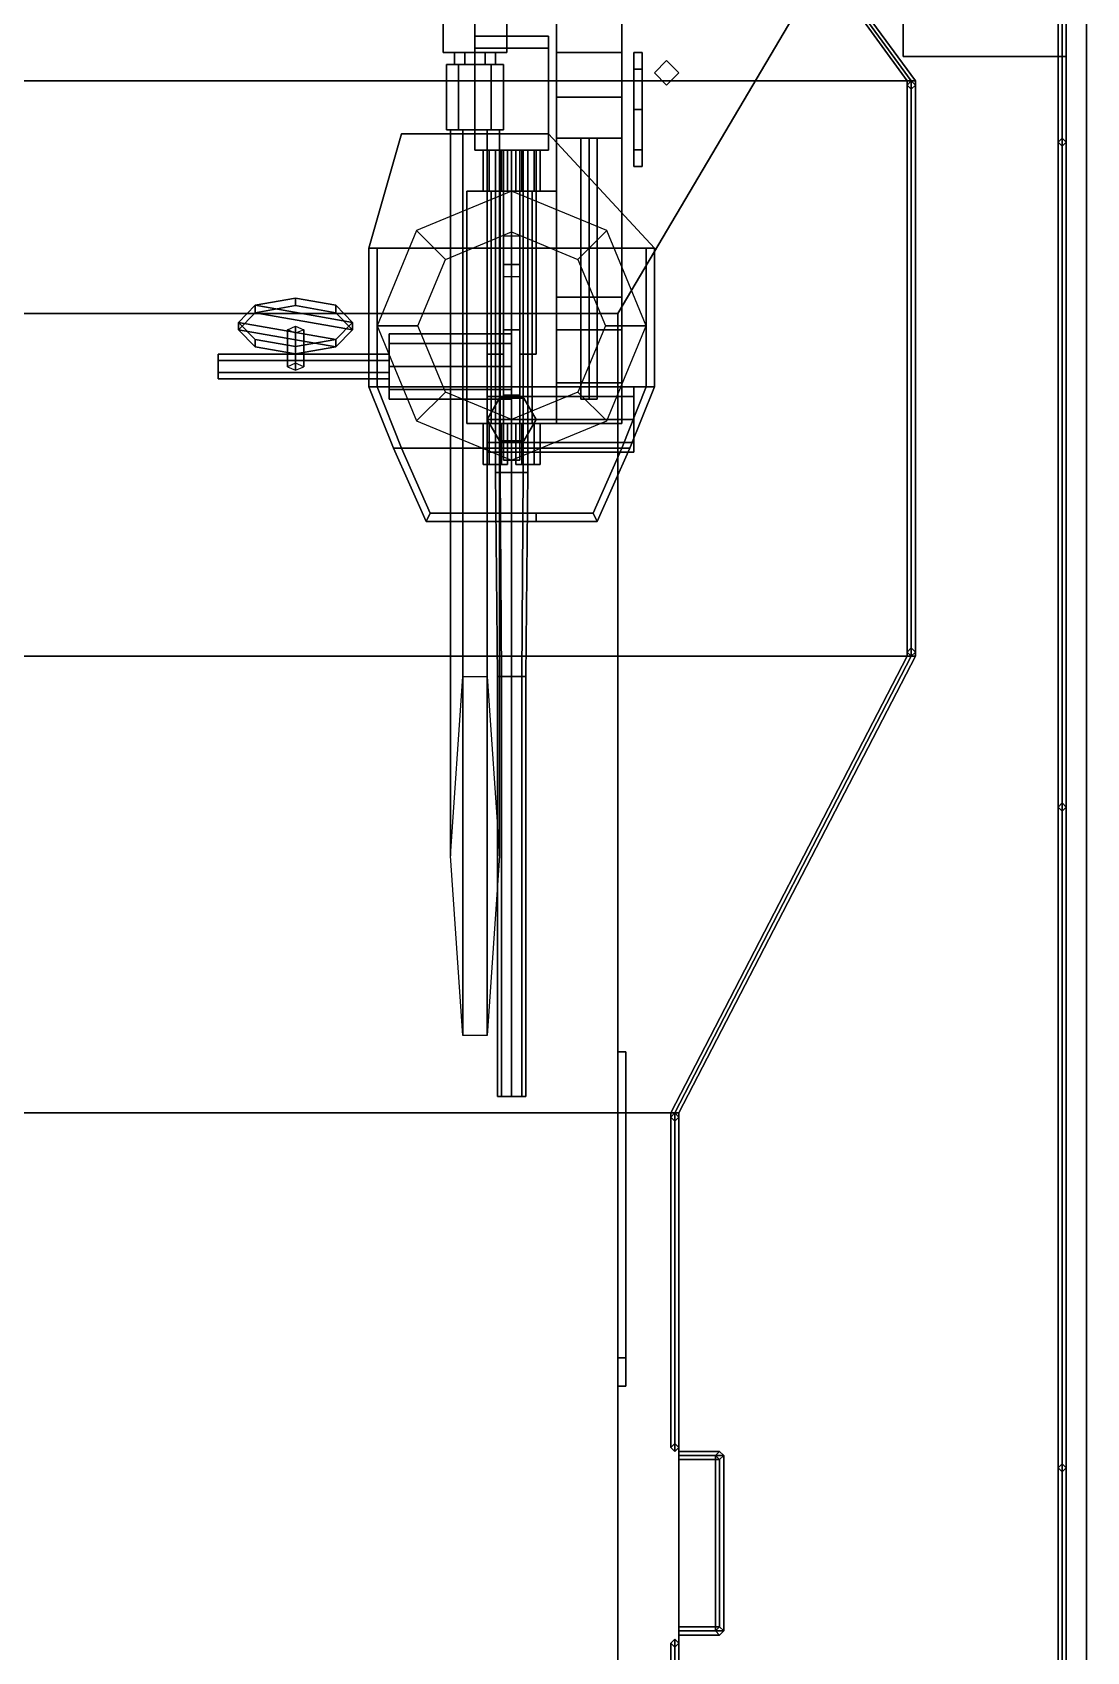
# Model space of a CAD drawing. Header units: millimetres. Extents: x -4.3 to 4.2, y -17.3 to 26.5.
# Drawn here: x 1.665 to 4.25, y 11.729 to 15.699 of the extents above; entities that cross this region are included whole.
import ezdxf

# ---------------------------------------------------------------- set-up
doc = ezdxf.new("R2010")
doc.units = ezdxf.units.MM
for name, color, linetype in [('gun', 1, 'Continuous'), ('prop', 1, 'Continuous'), ('railings', 6, 'Continuous'), ('sleeve', 5, 'Continuous'), ('turret', 2, 'Continuous')]:
    doc.layers.add(name, color=color, linetype=linetype)

msp = doc.modelspace()

# ---------------------------------------------------------------- linework, layer by layer
for points in [[(4.2, 16.87, -0.3447), (4.2, 10.97, -1.04), (-4.2, 10.97, -1.04), (-4.2, 16.87, -0.3447)], [(3.1, 15.01, 1.21), (4.2, 16.87, 1.21), (-4.2, 16.87, 1.21), (-3.1, 15.01, 1.21)], [(4.2, 16.87, 1.21), (3.1, 15.01, 1.21), (3.1, 10, 1.21), (4.2, 6.98, 1.21)], [(4.2, -13.62, -0.39), (4.2, -10.52, -1.04), (4.2, 10.97, -1.04), (4.2, 16.87, -0.3447)], [(4.2, -13.62, 0.65), (4.2, -13.62, -0.39), (4.2, 16.87, -0.3447), (4.2, 4.11, 0.65)], [(4.2, 6.98, 1.04), (4.2, 4.11, 0.65), (4.2, 16.87, -0.3447), (4.2, 16.87, 1.04)], [(4.25, 6.98, 1.07), (4.2, 6.98, 1.04), (4.2, 16.87, 1.04), (4.25, 16.87, 1.07)], [(4.25, 16.87, 1.18), (4.2, 16.87, 1.21), (4.2, 6.98, 1.21), (4.25, 6.98, 1.18)], [(4.25, 6.98, 1.18), (4.25, 6.98, 1.07), (4.25, 16.87, 1.07), (4.25, 16.87, 1.18)], [(3.8, 16.58, 1.21), (3.8, 15.64, 1.21), (3.8, 15.64, 1.23), (3.8, 16.58, 1.23)], [(3.8, 16.58, 1.23), (3.8, 15.64, 1.23), (4.2, 15.64, 1.23), (4.2, 16.58, 1.23)], [(4.2, 15.64, 1.23), (4.2, 15.64, 1.21), (4.2, 16.58, 1.21), (4.2, 16.58, 1.23)], [(-3.83, 15.58, 3.17), (-3.25, 16.37, 3.17), (3.25, 16.37, 3.17), (3.83, 15.58, 3.17)], [(3.83, 15.58, 3.4), (3.25, 16.37, 3.4), (-3.25, 16.37, 3.4), (-3.83, 15.58, 3.4)], [(3.83, 15.58, 3.17), (3.25, 16.37, 3.17), (3.25, 16.37, 3.4), (3.83, 15.58, 3.4)], [(2.82, 15.62, -0.72), (2.79, 15.62, -0.79), (2.71, 15.62, -0.79), (2.68, 15.62, -0.72)], [(2.71, 15.62, -0.79), (2.71, 15.46, -0.79), (2.68, 15.46, -0.72), (2.68, 15.62, -0.72)], [(2.82, 15.62, -0.49), (2.82, 15.62, -0.72), (2.68, 15.62, -0.72), (2.68, 15.62, -0.49)], [(2.68, 15.62, -0.49), (2.68, 15.46, -0.51), (2.82, 15.46, -0.51), (2.82, 15.62, -0.49)], [(2.68, 15.62, -0.72), (2.68, 15.46, -0.72), (2.68, 15.46, -0.51), (2.68, 15.62, -0.49)], [(2.79, 15.62, -0.79), (2.79, 15.46, -0.79), (2.71, 15.46, -0.79), (2.71, 15.62, -0.79)], [(2.82, 15.46, -0.72), (2.79, 15.46, -0.79), (2.79, 15.62, -0.79), (2.82, 15.62, -0.72)], [(2.82, 15.46, -0.51), (2.82, 15.46, -0.72), (2.82, 15.62, -0.72), (2.82, 15.62, -0.49)], [(3.22, 15.63, 1.21), (3.19, 15.6, 1.21), (3.19, 15.6, 3.17), (3.22, 15.63, 3.17)], [(3.25, 15.6, 1.21), (3.22, 15.63, 1.21), (3.22, 15.63, 3.17), (3.25, 15.6, 3.17)], [(3.8, 15.64, 1.23), (3.8, 15.64, 1.21), (4.2, 15.64, 1.21), (4.2, 15.64, 1.23)], [(-3.83, 14.17, 3.17), (-3.83, 15.58, 3.17), (3.83, 15.58, 3.17), (3.83, 14.17, 3.17)], [(3.83, 14.17, 3.4), (3.83, 15.58, 3.4), (-3.83, 15.58, 3.4), (-3.83, 14.17, 3.4)], [(3.19, 15.6, 1.21), (3.22, 15.57, 1.21), (3.22, 15.57, 3.17), (3.19, 15.6, 3.17)], [(3.22, 15.57, 1.21), (3.25, 15.6, 1.21), (3.25, 15.6, 3.17), (3.22, 15.57, 3.17)], [(3.83, 14.17, 3.17), (3.83, 15.58, 3.17), (3.83, 15.58, 3.4), (3.83, 14.17, 3.4)], [(2.68, 15.46, -0.72), (2.71, 15.46, -0.79), (2.79, 15.46, -0.79), (2.82, 15.46, -0.72)], [(2.68, 15.46, -0.51), (2.68, 15.46, -0.72), (2.82, 15.46, -0.72), (2.82, 15.46, -0.51)], [(2.69, 15.46, -0.72), (2.72, 15.46, -0.772), (2.72, 13.24, -0.772), (2.69, 13.68, -0.72)], [(2.72, 15.46, -0.668), (2.69, 15.46, -0.72), (2.69, 13.68, -0.72), (2.72, 14.12, -0.668)], [(2.72, 15.46, -0.772), (2.78, 15.46, -0.772), (2.78, 13.24, -0.772), (2.72, 13.24, -0.772)], [(2.78, 15.46, -0.668), (2.72, 15.46, -0.668), (2.72, 14.12, -0.668), (2.78, 14.12, -0.668)], [(2.78, 15.46, -0.772), (2.81, 15.46, -0.72), (2.81, 13.68, -0.72), (2.78, 13.24, -0.772)], [(2.81, 15.46, -0.72), (2.78, 15.46, -0.668), (2.78, 14.12, -0.668), (2.81, 13.68, -0.72)], [(3.1, 15.01, 3.17), (3.1, 15.01, 1.21), (1.34, 15.01, 1.21), (1.34, 15.01, 3.17)], [(3.1, 13.2, 3.1), (3.1, 13.2, 1.25), (3.1, 15.01, 1.21), (3.1, 15.01, 3.17)], [(3.1, 15.01, 3.17), (3.1, 10, 3.17), (3.1, 10.46, 3.1), (3.1, 13.2, 3.1)], [(3.1, 13.2, 1.25), (3.1, 10.46, 1.25), (3.1, 10, 1.21), (3.1, 15.01, 1.21)], [(3.25, 13.05, 3.4), (3.83, 14.17, 3.4), (-3.83, 14.17, 3.4), (-3.25, 13.05, 3.4)], [(-3.25, 13.05, 3.17), (-3.83, 14.17, 3.17), (3.83, 14.17, 3.17), (3.25, 13.05, 3.17)], [(3.25, 13.05, 3.17), (3.83, 14.17, 3.17), (3.83, 14.17, 3.4), (3.25, 13.05, 3.4)], [(3.12, 13.2, 3.1), (3.12, 13.2, 1.25), (3.1, 13.2, 1.25), (3.1, 13.2, 3.1)], [(3.12, 13.2, 1.25), (3.12, 12.45, 1.25), (3.1, 12.45, 1.25), (3.1, 13.2, 1.25)], [(3.1, 13.2, 3.1), (3.1, 12.45, 3.1), (3.12, 12.45, 3.1), (3.12, 13.2, 3.1)], [(3.12, 12.45, 3.1), (3.12, 12.45, 1.25), (3.12, 13.2, 1.25), (3.12, 13.2, 3.1)], [(-3.25, 10.08, 3.17), (-3.25, 13.05, 3.17), (3.25, 13.05, 3.17), (3.25, 10.08, 3.17)], [(3.25, 10.08, 3.4), (3.25, 13.05, 3.4), (1.5, 13.05, 3.4), (1.5, 8.95, 3.4)], [(3.25, 10.08, 3.17), (3.25, 13.05, 3.17), (3.25, 13.05, 3.4), (3.25, 10.08, 3.4)], [(3.12, 12.45, 2.95), (3.12, 12.38, 2.95), (3.1, 12.38, 2.95), (3.1, 12.45, 2.95)], [(3.1, 12.45, 3.03), (3.1, 12.38, 3.03), (3.12, 12.38, 3.03), (3.12, 12.45, 3.03)], [(3.12, 12.45, 1.33), (3.12, 12.38, 1.33), (3.1, 12.38, 1.33), (3.1, 12.45, 1.33)], [(3.1, 12.45, 1.41), (3.1, 12.38, 1.41), (3.12, 12.38, 1.41), (3.12, 12.45, 1.41)], [(3.1, 12.45, 2.95), (3.1, 12.45, 1.41), (3.12, 12.45, 1.41), (3.12, 12.45, 2.95)], [(3.12, 12.45, 1.25), (3.12, 12.45, 1.33), (3.1, 12.45, 1.33), (3.1, 12.45, 1.25)], [(3.1, 12.45, 3.1), (3.1, 12.45, 3.03), (3.12, 12.45, 3.03), (3.12, 12.45, 3.1)], [(3.1, 12.45, 2.95), (3.1, 12.38, 2.95), (3.1, 12.38, 1.41), (3.1, 12.45, 1.41)], [(3.1, 12.45, 1.33), (3.1, 12.38, 1.33), (3.1, 11.21, 1.25), (3.1, 12.45, 1.25)], [(3.1, 12.45, 3.1), (3.1, 11.21, 3.1), (3.1, 12.38, 3.03), (3.1, 12.45, 3.03)], [(3.12, 12.38, 3.03), (3.12, 12.38, 2.95), (3.12, 12.45, 2.95), (3.12, 12.45, 3.03)], [(3.12, 12.38, 1.41), (3.12, 12.38, 1.33), (3.12, 12.45, 1.33), (3.12, 12.45, 1.41)], [(3.1, 12.38, 3.03), (3.1, 12.38, 2.95), (3.12, 12.38, 2.95), (3.12, 12.38, 3.03)], [(3.1, 12.38, 1.41), (3.1, 12.38, 1.33), (3.12, 12.38, 1.33), (3.12, 12.38, 1.41)], [(3.1, 11.21, 3.1), (3.1, 11.21, 1.25), (3.1, 12.38, 1.33), (3.1, 12.38, 3.03)], [(3.25, 12.21, 3.36), (3.25, 12.22, 3.37), (3.35, 12.22, 3.37), (3.34, 12.21, 3.36)], [(3.25, 12.22, 3.37), (3.25, 12.21, 3.38), (3.36, 12.21, 3.38), (3.35, 12.22, 3.37)], [(3.25, 12.21, 3.38), (3.25, 12.2, 3.37), (3.35, 12.2, 3.37), (3.36, 12.21, 3.38)], [(3.25, 12.2, 3.37), (3.25, 12.21, 3.36), (3.34, 12.21, 3.36), (3.35, 12.2, 3.37)], [(3.35, 12.22, 1.21), (3.34, 12.21, 1.21), (3.34, 12.21, 3.36), (3.35, 12.22, 3.37)], [(3.34, 12.21, 1.21), (3.35, 12.2, 1.21), (3.35, 12.2, 3.37), (3.34, 12.21, 3.36)], [(3.34, 12.21, 1.37), (3.35, 12.2, 1.36), (3.35, 11.79, 1.36), (3.34, 11.78, 1.37)], [(3.35, 12.2, 1.38), (3.34, 12.21, 1.37), (3.34, 11.78, 1.37), (3.35, 11.79, 1.38)], [(3.34, 12.21, 1.65), (3.35, 12.2, 1.64), (3.35, 11.79, 1.64), (3.34, 11.78, 1.65)], [(3.35, 12.2, 1.66), (3.34, 12.21, 1.65), (3.34, 11.78, 1.65), (3.35, 11.79, 1.66)], [(3.34, 12.21, 1.92), (3.35, 12.2, 1.91), (3.35, 11.79, 1.91), (3.34, 11.78, 1.92)], [(3.35, 12.2, 1.93), (3.34, 12.21, 1.92), (3.34, 11.78, 1.92), (3.35, 11.79, 1.93)], [(3.34, 12.21, 2.19), (3.35, 12.2, 2.18), (3.35, 11.79, 2.18), (3.34, 11.78, 2.19)], [(3.35, 12.2, 2.2), (3.34, 12.21, 2.19), (3.34, 11.78, 2.19), (3.35, 11.79, 2.2)], [(3.34, 12.21, 2.47), (3.35, 12.2, 2.46), (3.35, 11.79, 2.46), (3.34, 11.78, 2.47)], [(3.35, 12.2, 2.48), (3.34, 12.21, 2.47), (3.34, 11.78, 2.47), (3.35, 11.79, 2.48)], [(3.34, 12.21, 2.75), (3.35, 12.2, 2.74), (3.35, 11.79, 2.74), (3.34, 11.78, 2.75)], [(3.35, 12.2, 2.76), (3.34, 12.21, 2.75), (3.34, 11.78, 2.75), (3.35, 11.79, 2.76)], [(3.34, 12.21, 3.02), (3.35, 12.2, 3.01), (3.35, 11.79, 3.01), (3.34, 11.78, 3.02)], [(3.35, 12.2, 3.03), (3.34, 12.21, 3.02), (3.34, 11.78, 3.02), (3.35, 11.79, 3.03)], [(3.34, 12.21, 3.3), (3.35, 12.2, 3.29), (3.35, 11.79, 3.29), (3.34, 11.78, 3.3)], [(3.35, 12.2, 3.31), (3.34, 12.21, 3.3), (3.34, 11.78, 3.3), (3.35, 11.79, 3.31)], [(3.36, 12.21, 1.21), (3.35, 12.22, 1.21), (3.35, 12.22, 3.37), (3.36, 12.21, 3.38)], [(3.35, 12.2, 1.21), (3.36, 12.21, 1.21), (3.36, 12.21, 3.38), (3.35, 12.2, 3.37)], [(3.35, 12.2, 1.36), (3.36, 12.21, 1.37), (3.36, 11.78, 1.37), (3.35, 11.79, 1.36)], [(3.36, 12.21, 1.37), (3.35, 12.2, 1.38), (3.35, 11.79, 1.38), (3.36, 11.78, 1.37)], [(3.35, 12.2, 1.64), (3.36, 12.21, 1.65), (3.36, 11.78, 1.65), (3.35, 11.79, 1.64)], [(3.36, 12.21, 1.65), (3.35, 12.2, 1.66), (3.35, 11.79, 1.66), (3.36, 11.78, 1.65)], [(3.35, 12.2, 1.91), (3.36, 12.21, 1.92), (3.36, 11.78, 1.92), (3.35, 11.79, 1.91)], [(3.36, 12.21, 1.92), (3.35, 12.2, 1.93), (3.35, 11.79, 1.93), (3.36, 11.78, 1.92)], [(3.35, 12.2, 2.18), (3.36, 12.21, 2.19), (3.36, 11.78, 2.19), (3.35, 11.79, 2.18)], [(3.36, 12.21, 2.19), (3.35, 12.2, 2.2), (3.35, 11.79, 2.2), (3.36, 11.78, 2.19)], [(3.35, 12.2, 2.46), (3.36, 12.21, 2.47), (3.36, 11.78, 2.47), (3.35, 11.79, 2.46)], [(3.36, 12.21, 2.47), (3.35, 12.2, 2.48), (3.35, 11.79, 2.48), (3.36, 11.78, 2.47)], [(3.35, 12.2, 2.74), (3.36, 12.21, 2.75), (3.36, 11.78, 2.75), (3.35, 11.79, 2.74)], [(3.36, 12.21, 2.75), (3.35, 12.2, 2.76), (3.35, 11.79, 2.76), (3.36, 11.78, 2.75)], [(3.35, 12.2, 3.01), (3.36, 12.21, 3.02), (3.36, 11.78, 3.02), (3.35, 11.79, 3.01)], [(3.36, 12.21, 3.02), (3.35, 12.2, 3.03), (3.35, 11.79, 3.03), (3.36, 11.78, 3.02)], [(3.35, 12.2, 3.29), (3.36, 12.21, 3.3), (3.36, 11.78, 3.3), (3.35, 11.79, 3.29)], [(3.36, 12.21, 3.3), (3.35, 12.2, 3.31), (3.35, 11.79, 3.31), (3.36, 11.78, 3.3)], [(3.25, 11.78, 3.36), (3.25, 11.79, 3.37), (3.35, 11.79, 3.37), (3.34, 11.78, 3.36)], [(3.25, 11.79, 3.37), (3.25, 11.78, 3.38), (3.36, 11.78, 3.38), (3.35, 11.79, 3.37)], [(3.35, 11.79, 1.21), (3.34, 11.78, 1.21), (3.34, 11.78, 3.36), (3.35, 11.79, 3.37)], [(3.36, 11.78, 1.21), (3.35, 11.79, 1.21), (3.35, 11.79, 3.37), (3.36, 11.78, 3.38)], [(3.25, 11.78, 3.38), (3.25, 11.77, 3.37), (3.35, 11.77, 3.37), (3.36, 11.78, 3.38)], [(3.25, 11.77, 3.37), (3.25, 11.78, 3.36), (3.34, 11.78, 3.36), (3.35, 11.77, 3.37)], [(3.34, 11.78, 1.21), (3.35, 11.77, 1.21), (3.35, 11.77, 3.37), (3.34, 11.78, 3.36)], [(3.35, 11.77, 1.21), (3.36, 11.78, 1.21), (3.36, 11.78, 3.38), (3.35, 11.77, 3.37)]]:
    msp.add_3dface(points)
at = {"layer": 'gun'}
for points in [[(2.93, 15.69, 4.64), (2.93, 15.69, 4.58), (2.75, 15.69, 4.58), (2.75, 15.69, 4.64)], [(2.75, 15.69, 4.58), (2.75, 15.41, 4.58), (2.75, 15.66, 4.64), (2.75, 15.69, 4.64)], [(2.93, 15.69, 4.58), (2.93, 15.41, 4.58), (2.75, 15.41, 4.58), (2.75, 15.69, 4.58)], [(2.75, 15.69, 4.64), (2.75, 15.66, 4.64), (2.93, 15.66, 4.64), (2.93, 15.69, 4.64)], [(2.93, 15.66, 4.64), (2.93, 15.41, 4.58), (2.93, 15.69, 4.58), (2.93, 15.69, 4.64)], [(2.75, 15.66, 4.64), (2.75, 15.41, 4.58), (2.75, 15.45, 4.71), (2.75, 15.66, 4.71)], [(2.93, 15.66, 4.71), (2.93, 15.66, 4.64), (2.75, 15.66, 4.64), (2.75, 15.66, 4.71)], [(2.75, 15.66, 4.71), (2.75, 15.45, 4.71), (2.93, 15.45, 4.71), (2.93, 15.66, 4.71)], [(2.93, 15.45, 4.71), (2.93, 15.41, 4.58), (2.93, 15.66, 4.64), (2.93, 15.66, 4.71)], [(2.75, 15.45, 4.77), (2.75, 15.41, 4.77), (2.93, 15.41, 4.77), (2.93, 15.45, 4.77)], [(2.93, 15.45, 4.77), (2.93, 15.45, 4.71), (2.75, 15.45, 4.71), (2.75, 15.45, 4.77)], [(2.75, 15.45, 4.71), (2.75, 15.41, 4.58), (2.75, 15.41, 4.77), (2.75, 15.45, 4.77)], [(2.93, 15.41, 4.77), (2.93, 15.41, 4.58), (2.93, 15.45, 4.71), (2.93, 15.45, 4.77)], [(2.75, 15.41, 4.77), (2.75, 15.41, 4.58), (2.93, 15.41, 4.58), (2.93, 15.41, 4.77)], [(2.8, 15.41, 4.76), (2.78, 15.41, 4.74), (2.78, 14.91, 4.74), (2.8, 14.91, 4.76)], [(2.78, 15.41, 4.74), (2.8, 15.41, 4.72), (2.8, 14.91, 4.72), (2.78, 14.91, 4.74)], [(2.82, 15.41, 4.74), (2.8, 15.41, 4.76), (2.8, 14.91, 4.76), (2.82, 14.91, 4.74)], [(2.8, 15.41, 4.72), (2.82, 15.41, 4.74), (2.82, 14.91, 4.74), (2.8, 14.91, 4.72)], [(2.8117, 15.41, 4.6583), (2.8, 15.41, 4.63), (2.8, 14.62, 4.63), (2.8117, 14.62, 4.6583)], [(2.8, 15.41, 4.63), (2.8117, 15.41, 4.6017), (2.8117, 14.62, 4.6017), (2.8, 14.62, 4.63)], [(2.84, 15.41, 4.67), (2.8117, 15.41, 4.6583), (2.8117, 14.62, 4.6583), (2.84, 14.62, 4.67)], [(2.8117, 15.41, 4.6017), (2.84, 15.41, 4.59), (2.84, 14.62, 4.59), (2.8117, 14.62, 4.6017)], [(2.8683, 15.41, 4.6583), (2.84, 15.41, 4.67), (2.84, 14.62, 4.67), (2.8683, 14.62, 4.6583)], [(2.84, 15.41, 4.59), (2.8683, 15.41, 4.6017), (2.8683, 14.62, 4.6017), (2.84, 14.62, 4.59)], [(2.88, 15.41, 4.76), (2.86, 15.41, 4.74), (2.86, 14.91, 4.74), (2.88, 14.91, 4.76)], [(2.86, 15.41, 4.74), (2.88, 15.41, 4.72), (2.88, 14.91, 4.72), (2.86, 14.91, 4.74)], [(2.88, 15.41, 4.63), (2.8683, 15.41, 4.6583), (2.8683, 14.62, 4.6583), (2.88, 14.62, 4.63)], [(2.8683, 15.41, 4.6017), (2.88, 15.41, 4.63), (2.88, 14.62, 4.63), (2.8683, 14.62, 4.6017)], [(2.9, 15.41, 4.74), (2.88, 15.41, 4.76), (2.88, 14.91, 4.76), (2.9, 14.91, 4.74)], [(2.88, 15.41, 4.72), (2.9, 15.41, 4.74), (2.9, 14.91, 4.74), (2.88, 14.91, 4.72)], [(2.8153, 14.12, 4.6053), (2.805, 14.12, 4.63), (2.8, 14.62, 4.63), (2.8117, 14.62, 4.6017)], [(2.805, 14.12, 4.63), (2.8153, 14.12, 4.6547), (2.8117, 14.62, 4.6583), (2.8, 14.62, 4.63)], [(2.84, 14.12, 4.595), (2.8153, 14.12, 4.6053), (2.8117, 14.62, 4.6017), (2.84, 14.62, 4.59)], [(2.8153, 14.12, 4.6547), (2.84, 14.12, 4.665), (2.84, 14.62, 4.67), (2.8117, 14.62, 4.6583)], [(2.8647, 14.12, 4.6053), (2.84, 14.12, 4.595), (2.84, 14.62, 4.59), (2.8683, 14.62, 4.6017)], [(2.84, 14.12, 4.665), (2.8647, 14.12, 4.6547), (2.8683, 14.62, 4.6583), (2.84, 14.62, 4.67)], [(2.875, 14.12, 4.63), (2.8647, 14.12, 4.6053), (2.8683, 14.62, 4.6017), (2.88, 14.62, 4.63)], [(2.8647, 14.12, 4.6547), (2.875, 14.12, 4.63), (2.88, 14.62, 4.63), (2.8683, 14.62, 4.6583)], [(2.8153, 13.09, 4.6053), (2.805, 13.09, 4.63), (2.805, 14.12, 4.63), (2.8153, 14.12, 4.6053)], [(2.805, 13.09, 4.63), (2.8153, 13.09, 4.6547), (2.8153, 14.12, 4.6547), (2.805, 14.12, 4.63)], [(2.84, 13.09, 4.595), (2.8153, 13.09, 4.6053), (2.8153, 14.12, 4.6053), (2.84, 14.12, 4.595)], [(2.8153, 13.09, 4.6547), (2.84, 13.09, 4.665), (2.84, 14.12, 4.665), (2.8153, 14.12, 4.6547)], [(2.8647, 13.09, 4.6053), (2.84, 13.09, 4.595), (2.84, 14.12, 4.595), (2.8647, 14.12, 4.6053)], [(2.84, 13.09, 4.665), (2.8647, 13.09, 4.6547), (2.8647, 14.12, 4.6547), (2.84, 14.12, 4.665)], [(2.875, 13.09, 4.63), (2.8647, 13.09, 4.6053), (2.8647, 14.12, 4.6053), (2.875, 14.12, 4.63)], [(2.8647, 13.09, 4.6547), (2.875, 13.09, 4.63), (2.875, 14.12, 4.63), (2.8647, 14.12, 4.6547)], [(2.805, 13.09, 4.63), (2.8647, 13.09, 4.6547), (2.84, 13.09, 4.665), (2.8153, 13.09, 4.6547)], [(2.8153, 13.09, 4.6053), (2.875, 13.09, 4.63), (2.8647, 13.09, 4.6547), (2.805, 13.09, 4.63)], [(2.84, 13.09, 4.595), (2.8647, 13.09, 4.6053), (2.875, 13.09, 4.63), (2.8153, 13.09, 4.6053)]]:
    msp.add_3dface(points, dxfattribs=at)
at = {"layer": 'prop'}
for points in [[(2.6721, 15.88, -0.765), (2.75, 15.88, -0.81), (2.75, 15.65, -0.81), (2.6721, 15.65, -0.765)], [(2.6721, 15.88, -0.675), (2.6721, 15.88, -0.765), (2.6721, 15.65, -0.765), (2.6721, 15.65, -0.675)], [(2.75, 15.88, -0.63), (2.6721, 15.88, -0.675), (2.6721, 15.65, -0.675), (2.75, 15.65, -0.63)], [(2.8279, 15.88, -0.675), (2.75, 15.88, -0.63), (2.75, 15.65, -0.63), (2.8279, 15.65, -0.675)], [(2.75, 15.88, -0.81), (2.8279, 15.88, -0.765), (2.8279, 15.65, -0.765), (2.75, 15.65, -0.81)], [(2.8279, 15.88, -0.765), (2.8279, 15.88, -0.675), (2.8279, 15.65, -0.675), (2.8279, 15.65, -0.765)], [(2.7, 15.65, -0.72), (2.725, 15.65, -0.7633), (2.725, 15.62, -0.7633), (2.7, 15.62, -0.72)], [(2.725, 15.65, -0.6767), (2.7, 15.65, -0.72), (2.7, 15.62, -0.72), (2.725, 15.62, -0.6767)], [(2.725, 15.65, -0.7633), (2.775, 15.65, -0.7633), (2.775, 15.62, -0.7633), (2.725, 15.62, -0.7633)], [(2.775, 15.65, -0.6767), (2.725, 15.65, -0.6767), (2.725, 15.62, -0.6767), (2.775, 15.62, -0.6767)], [(2.775, 15.65, -0.7633), (2.8, 15.65, -0.72), (2.8, 15.62, -0.72), (2.775, 15.62, -0.7633)], [(2.8, 15.65, -0.72), (2.775, 15.65, -0.6767), (2.775, 15.62, -0.6767), (2.8, 15.62, -0.72)]]:
    msp.add_3dface(points, dxfattribs=at)
at = {"layer": 'railings'}
for points in [[(4.19, 4.16, 1.78), (4.18, 4.15, 1.79), (4.18, 16.89, 1.79), (4.19, 16.89, 1.78)], [(4.18, 4.15, 1.79), (4.19, 4.14, 1.8), (4.19, 16.89, 1.8), (4.18, 16.89, 1.79)], [(4.2, 4.15, 1.79), (4.19, 4.16, 1.78), (4.19, 16.89, 1.78), (4.2, 16.89, 1.79)], [(4.19, 4.14, 1.8), (4.2, 4.15, 1.79), (4.2, 16.89, 1.79), (4.19, 16.89, 1.8)], [(3.25, 16.37, 4.05), (3.25, 16.36, 4.06), (3.82, 15.58, 4.06), (3.83, 15.58, 4.05)], [(3.25, 16.36, 4.04), (3.25, 16.37, 4.05), (3.83, 15.58, 4.05), (3.82, 15.58, 4.04)], [(3.25, 16.36, 4.06), (3.25, 16.35, 4.05), (3.81, 15.58, 4.05), (3.82, 15.58, 4.06)], [(3.25, 16.35, 4.05), (3.25, 16.36, 4.04), (3.82, 15.58, 4.04), (3.81, 15.58, 4.05)], [(3.82, 15.58, 4.06), (3.81, 15.58, 4.05), (3.81, 14.17, 4.05), (3.82, 14.17, 4.06)], [(3.81, 15.58, 4.05), (3.82, 15.58, 4.04), (3.82, 14.17, 4.04), (3.81, 14.17, 4.05)], [(3.81, 15.57, 4.05), (3.82, 15.58, 4.04), (3.82, 15.58, 3.4), (3.81, 15.57, 3.4)], [(3.82, 15.56, 4.04), (3.81, 15.57, 4.05), (3.81, 15.57, 3.4), (3.82, 15.56, 3.4)], [(3.83, 15.58, 4.05), (3.82, 15.58, 4.06), (3.82, 14.17, 4.06), (3.83, 14.17, 4.05)], [(3.82, 15.58, 4.04), (3.83, 15.58, 4.05), (3.83, 14.17, 4.05), (3.82, 14.17, 4.04)], [(3.82, 15.58, 4.04), (3.83, 15.57, 4.05), (3.83, 15.57, 3.4), (3.82, 15.58, 3.4)], [(3.83, 15.57, 4.05), (3.82, 15.56, 4.04), (3.82, 15.56, 3.4), (3.83, 15.57, 3.4)], [(4.19, 15.44, 1.21), (4.18, 15.43, 1.21), (4.18, 15.43, 1.79), (4.19, 15.44, 1.78)], [(4.18, 15.43, 1.21), (4.19, 15.42, 1.21), (4.19, 15.42, 1.78), (4.18, 15.43, 1.79)], [(4.2, 15.43, 1.21), (4.19, 15.44, 1.21), (4.19, 15.44, 1.78), (4.2, 15.43, 1.79)], [(4.19, 15.42, 1.21), (4.2, 15.43, 1.21), (4.2, 15.43, 1.79), (4.19, 15.42, 1.78)], [(3.81, 14.18, 4.05), (3.82, 14.19, 4.04), (3.82, 14.19, 3.4), (3.81, 14.18, 3.4)], [(3.82, 14.17, 4.04), (3.81, 14.18, 4.05), (3.81, 14.18, 3.4), (3.82, 14.17, 3.4)], [(3.82, 14.19, 4.04), (3.83, 14.18, 4.05), (3.83, 14.18, 3.4), (3.82, 14.19, 3.4)], [(3.83, 14.18, 4.05), (3.82, 14.17, 4.04), (3.82, 14.17, 3.4), (3.83, 14.18, 3.4)], [(3.82, 14.17, 4.06), (3.81, 14.17, 4.05), (3.23, 13.05, 4.05), (3.24, 13.05, 4.06)], [(3.81, 14.17, 4.05), (3.82, 14.17, 4.04), (3.24, 13.05, 4.04), (3.23, 13.05, 4.05)], [(3.83, 14.17, 4.05), (3.82, 14.17, 4.06), (3.24, 13.05, 4.06), (3.25, 13.05, 4.05)], [(3.82, 14.17, 4.04), (3.83, 14.17, 4.05), (3.25, 13.05, 4.05), (3.24, 13.05, 4.04)], [(4.19, 13.81, 1.21), (4.18, 13.8, 1.21), (4.18, 13.8, 1.79), (4.19, 13.81, 1.78)], [(4.18, 13.8, 1.21), (4.19, 13.79, 1.21), (4.19, 13.79, 1.78), (4.18, 13.8, 1.79)], [(4.2, 13.8, 1.21), (4.19, 13.81, 1.21), (4.19, 13.81, 1.78), (4.2, 13.8, 1.79)], [(4.19, 13.79, 1.21), (4.2, 13.8, 1.21), (4.2, 13.8, 1.79), (4.19, 13.79, 1.78)], [(3.23, 13.04, 4.05), (3.24, 13.05, 4.04), (3.24, 13.05, 3.4), (3.23, 13.04, 3.4)], [(3.24, 13.05, 4.06), (3.23, 13.05, 4.05), (3.23, 12.23, 4.05), (3.24, 12.22, 4.06)], [(3.23, 13.05, 4.05), (3.24, 13.05, 4.04), (3.24, 12.24, 4.04), (3.23, 12.23, 4.05)], [(3.24, 13.03, 4.04), (3.23, 13.04, 4.05), (3.23, 13.04, 3.4), (3.24, 13.03, 3.4)], [(3.24, 13.05, 4.04), (3.25, 13.04, 4.05), (3.25, 13.04, 3.4), (3.24, 13.05, 3.4)], [(3.25, 13.05, 4.05), (3.24, 13.05, 4.06), (3.24, 12.22, 4.06), (3.25, 12.23, 4.05)], [(3.24, 13.05, 4.04), (3.25, 13.05, 4.05), (3.25, 12.23, 4.05), (3.24, 12.24, 4.04)], [(3.25, 13.04, 4.05), (3.24, 13.03, 4.04), (3.24, 13.03, 3.4), (3.25, 13.04, 3.4)], [(3.23, 12.23, 4.05), (3.24, 12.24, 4.04), (3.24, 12.24, 3.4), (3.23, 12.23, 3.4)], [(3.24, 12.22, 4.06), (3.23, 12.23, 4.05), (3.23, 12.23, 3.4), (3.24, 12.22, 3.4)], [(3.24, 12.24, 4.04), (3.25, 12.23, 4.05), (3.25, 12.23, 3.4), (3.24, 12.24, 3.4)], [(3.25, 12.23, 4.05), (3.24, 12.22, 4.06), (3.24, 12.22, 3.4), (3.25, 12.23, 3.4)], [(4.19, 12.19, 1.21), (4.18, 12.18, 1.21), (4.18, 12.18, 1.79), (4.19, 12.19, 1.78)], [(4.2, 12.18, 1.21), (4.19, 12.19, 1.21), (4.19, 12.19, 1.78), (4.2, 12.18, 1.79)], [(4.18, 12.18, 1.21), (4.19, 12.17, 1.21), (4.19, 12.17, 1.78), (4.18, 12.18, 1.79)], [(4.19, 12.17, 1.21), (4.2, 12.18, 1.21), (4.2, 12.18, 1.79), (4.19, 12.17, 1.78)], [(3.24, 11.76, 4.06), (3.23, 11.75, 4.05), (3.23, 10.35, 4.05), (3.24, 10.35, 4.06)], [(3.23, 11.75, 4.05), (3.24, 11.76, 4.06), (3.24, 11.76, 3.4), (3.23, 11.75, 3.4)], [(3.25, 11.75, 4.05), (3.24, 11.76, 4.06), (3.24, 10.35, 4.06), (3.25, 10.35, 4.05)], [(3.24, 11.76, 4.06), (3.25, 11.75, 4.05), (3.25, 11.75, 3.4), (3.24, 11.76, 3.4)], [(3.23, 11.75, 4.05), (3.24, 11.74, 4.04), (3.24, 10.35, 4.04), (3.23, 10.35, 4.05)], [(3.24, 11.74, 4.04), (3.23, 11.75, 4.05), (3.23, 11.75, 3.4), (3.24, 11.74, 3.4)], [(3.24, 11.74, 4.04), (3.25, 11.75, 4.05), (3.25, 10.35, 4.05), (3.24, 10.35, 4.04)], [(3.25, 11.75, 4.05), (3.24, 11.74, 4.04), (3.24, 11.74, 3.4), (3.25, 11.75, 3.4)]]:
    msp.add_3dface(points, dxfattribs=at)
at = {"layer": 'sleeve'}
for points in [[(2.785, 15.41, 4.766), (2.77, 15.41, 4.74), (2.77, 15.31, 4.74), (2.785, 15.31, 4.766)], [(2.77, 15.41, 4.74), (2.785, 15.41, 4.714), (2.785, 15.31, 4.714), (2.77, 15.31, 4.74)], [(2.785, 15.41, 4.766), (2.815, 15.41, 4.766), (2.83, 15.41, 4.74), (2.77, 15.41, 4.74)], [(2.77, 15.41, 4.74), (2.83, 15.41, 4.74), (2.815, 15.41, 4.714), (2.785, 15.41, 4.714)], [(2.815, 15.41, 4.766), (2.785, 15.41, 4.766), (2.785, 15.31, 4.766), (2.815, 15.31, 4.766)], [(2.785, 15.41, 4.714), (2.815, 15.41, 4.714), (2.815, 15.31, 4.714), (2.785, 15.31, 4.714)], [(2.83, 15.41, 4.74), (2.815, 15.41, 4.766), (2.815, 15.31, 4.766), (2.83, 15.31, 4.74)], [(2.815, 15.41, 4.714), (2.83, 15.41, 4.74), (2.83, 15.31, 4.74), (2.815, 15.31, 4.714)], [(2.865, 15.41, 4.766), (2.85, 15.41, 4.74), (2.85, 15.31, 4.74), (2.865, 15.31, 4.766)], [(2.85, 15.41, 4.74), (2.865, 15.41, 4.714), (2.865, 15.31, 4.714), (2.85, 15.31, 4.74)], [(2.85, 15.41, 4.74), (2.91, 15.41, 4.74), (2.895, 15.41, 4.714), (2.865, 15.41, 4.714)], [(2.865, 15.41, 4.766), (2.895, 15.41, 4.766), (2.91, 15.41, 4.74), (2.85, 15.41, 4.74)], [(2.895, 15.41, 4.766), (2.865, 15.41, 4.766), (2.865, 15.31, 4.766), (2.895, 15.31, 4.766)], [(2.865, 15.41, 4.714), (2.895, 15.41, 4.714), (2.895, 15.31, 4.714), (2.865, 15.31, 4.714)], [(2.91, 15.41, 4.74), (2.895, 15.41, 4.766), (2.895, 15.31, 4.766), (2.91, 15.31, 4.74)], [(2.895, 15.41, 4.714), (2.91, 15.41, 4.74), (2.91, 15.31, 4.74), (2.895, 15.31, 4.714)], [(2.73, 15.31, 4.58), (2.73, 14.74, 4.58), (2.73, 14.74, 4.75), (2.73, 15.31, 4.75)], [(2.95, 15.31, 4.75), (2.95, 15.31, 4.58), (2.73, 15.31, 4.58), (2.73, 15.31, 4.75)], [(2.95, 15.31, 4.58), (2.95, 14.74, 4.58), (2.73, 14.74, 4.58), (2.73, 15.31, 4.58)], [(2.73, 15.31, 4.75), (2.73, 14.74, 4.75), (2.79, 14.74, 4.82), (2.79, 15.31, 4.82)], [(2.89, 15.31, 4.82), (2.95, 15.31, 4.75), (2.73, 15.31, 4.75), (2.79, 15.31, 4.82)], [(2.79, 15.31, 4.82), (2.79, 14.74, 4.82), (2.89, 14.74, 4.82), (2.89, 15.31, 4.82)], [(2.89, 14.74, 4.82), (2.95, 14.74, 4.75), (2.95, 15.31, 4.75), (2.89, 15.31, 4.82)], [(2.95, 14.74, 4.75), (2.95, 14.74, 4.58), (2.95, 15.31, 4.58), (2.95, 15.31, 4.75)], [(2.82, 15.17, 4.32), (2.82, 15.13, 4.36), (2.82, 15.1, 4.58), (2.82, 15.2, 4.58)], [(2.86, 15.2, 4.58), (2.86, 15.17, 4.32), (2.82, 15.17, 4.32), (2.82, 15.2, 4.58)], [(2.82, 14.97, 4.3), (2.82, 14.97, 4.34), (2.82, 15.13, 4.36), (2.82, 15.17, 4.32)], [(2.86, 15.17, 4.32), (2.86, 14.97, 4.3), (2.82, 14.97, 4.3), (2.82, 15.17, 4.32)], [(2.86, 15.1, 4.58), (2.86, 15.13, 4.36), (2.86, 15.17, 4.32), (2.86, 15.2, 4.58)], [(2.86, 15.13, 4.36), (2.86, 14.97, 4.34), (2.86, 14.97, 4.3), (2.86, 15.17, 4.32)], [(2.82, 15.1, 4.58), (2.82, 15.13, 4.36), (2.86, 15.13, 4.36), (2.86, 15.1, 4.58)], [(2.82, 15.13, 4.36), (2.82, 14.97, 4.34), (2.86, 14.97, 4.34), (2.86, 15.13, 4.36)], [(2.82, 14.81, 4.33), (2.82, 14.81, 4.37), (2.82, 14.97, 4.34), (2.82, 14.97, 4.3)], [(2.82, 14.97, 4.34), (2.82, 14.81, 4.37), (2.86, 14.81, 4.37), (2.86, 14.97, 4.34)], [(2.86, 14.97, 4.3), (2.86, 14.81, 4.33), (2.82, 14.81, 4.33), (2.82, 14.97, 4.3)], [(2.86, 14.97, 4.34), (2.86, 14.81, 4.37), (2.86, 14.81, 4.33), (2.86, 14.97, 4.3)], [(2.82, 14.81, 4.37), (2.82, 14.65, 4.46), (2.86, 14.65, 4.46), (2.86, 14.81, 4.37)], [(2.82, 14.65, 4.42), (2.82, 14.65, 4.46), (2.82, 14.81, 4.37), (2.82, 14.81, 4.33)], [(2.86, 14.81, 4.33), (2.86, 14.65, 4.42), (2.82, 14.65, 4.42), (2.82, 14.81, 4.33)], [(2.86, 14.81, 4.37), (2.86, 14.65, 4.46), (2.86, 14.65, 4.42), (2.86, 14.81, 4.33)], [(2.73, 14.74, 4.75), (2.73, 14.74, 4.58), (2.95, 14.74, 4.58), (2.95, 14.74, 4.75)], [(2.79, 14.74, 4.82), (2.73, 14.74, 4.75), (2.95, 14.74, 4.75), (2.89, 14.74, 4.82)], [(2.77, 14.74, 4.74), (2.785, 14.74, 4.714), (2.785, 14.64, 4.714), (2.77, 14.64, 4.74)], [(2.785, 14.74, 4.766), (2.77, 14.74, 4.74), (2.77, 14.64, 4.74), (2.785, 14.64, 4.766)], [(2.785, 14.74, 4.714), (2.815, 14.74, 4.714), (2.815, 14.64, 4.714), (2.785, 14.64, 4.714)], [(2.815, 14.74, 4.766), (2.785, 14.74, 4.766), (2.785, 14.64, 4.766), (2.815, 14.64, 4.766)], [(2.815, 14.74, 4.714), (2.83, 14.74, 4.74), (2.83, 14.64, 4.74), (2.815, 14.64, 4.714)], [(2.83, 14.74, 4.74), (2.815, 14.74, 4.766), (2.815, 14.64, 4.766), (2.83, 14.64, 4.74)], [(2.85, 14.74, 4.74), (2.865, 14.74, 4.714), (2.865, 14.64, 4.714), (2.85, 14.64, 4.74)], [(2.865, 14.74, 4.766), (2.85, 14.74, 4.74), (2.85, 14.64, 4.74), (2.865, 14.64, 4.766)], [(2.865, 14.74, 4.714), (2.895, 14.74, 4.714), (2.895, 14.64, 4.714), (2.865, 14.64, 4.714)], [(2.895, 14.74, 4.766), (2.865, 14.74, 4.766), (2.865, 14.64, 4.766), (2.895, 14.64, 4.766)], [(2.895, 14.74, 4.714), (2.91, 14.74, 4.74), (2.91, 14.64, 4.74), (2.895, 14.64, 4.714)], [(2.91, 14.74, 4.74), (2.895, 14.74, 4.766), (2.895, 14.64, 4.766), (2.91, 14.64, 4.74)], [(2.86, 14.65, 4.42), (2.86, 14.65, 4.46), (2.82, 14.65, 4.46), (2.82, 14.65, 4.42)], [(2.815, 14.64, 4.766), (2.785, 14.64, 4.766), (2.77, 14.64, 4.74), (2.83, 14.64, 4.74)], [(2.83, 14.64, 4.74), (2.77, 14.64, 4.74), (2.785, 14.64, 4.714), (2.815, 14.64, 4.714)], [(2.91, 14.64, 4.74), (2.85, 14.64, 4.74), (2.865, 14.64, 4.714), (2.895, 14.64, 4.714)], [(2.895, 14.64, 4.766), (2.865, 14.64, 4.766), (2.85, 14.64, 4.74), (2.91, 14.64, 4.74)]]:
    msp.add_3dface(points, dxfattribs=at)
at = {"layer": 'turret'}
for points in [[(2.95, 15.96, 4.48), (2.95, 15.44, 4.48), (2.95, 15.65, 4.62), (2.95, 15.96, 4.62)], [(3.11, 15.96, 4.48), (3.11, 15.44, 4.48), (2.95, 15.44, 4.48), (2.95, 15.96, 4.48)], [(2.95, 15.96, 4.62), (2.95, 15.65, 4.62), (3.11, 15.65, 4.62), (3.11, 15.96, 4.62)], [(3.11, 15.65, 4.62), (3.11, 15.44, 4.48), (3.11, 15.96, 4.48), (3.11, 15.96, 4.62)], [(2.95, 15.44, 4.58), (2.95, 14.74, 4.58), (2.95, 15.05, 4.66), (2.95, 15.65, 4.66)], [(2.95, 15.65, 4.66), (2.95, 15.05, 4.66), (3.11, 15.05, 4.66), (3.11, 15.65, 4.66)], [(3.11, 15.65, 4.66), (3.11, 15.65, 4.62), (2.95, 15.65, 4.62), (2.95, 15.65, 4.66)], [(2.95, 15.65, 4.62), (2.95, 15.44, 4.48), (2.95, 15.44, 4.58), (2.95, 15.65, 4.66)], [(3.11, 15.05, 4.66), (3.11, 14.74, 4.58), (3.11, 15.44, 4.58), (3.11, 15.65, 4.66)], [(3.11, 15.44, 4.58), (3.11, 15.44, 4.48), (3.11, 15.65, 4.62), (3.11, 15.65, 4.66)], [(3.16, 15.609, 4.449), (3.16, 15.65, 4.35), (3.14, 15.65, 4.35), (3.14, 15.609, 4.449)], [(3.16, 15.65, 4.35), (3.16, 15.609, 4.251), (3.14, 15.609, 4.251), (3.14, 15.65, 4.35)], [(3.14, 15.65, 4.35), (3.14, 15.411, 4.251), (3.14, 15.37, 4.35), (3.14, 15.609, 4.449)], [(3.14, 15.609, 4.251), (3.14, 15.51, 4.21), (3.14, 15.411, 4.251), (3.14, 15.65, 4.35)], [(3.16, 15.37, 4.35), (3.16, 15.609, 4.251), (3.16, 15.65, 4.35), (3.16, 15.411, 4.449)], [(3.16, 15.411, 4.449), (3.16, 15.65, 4.35), (3.16, 15.609, 4.449), (3.16, 15.51, 4.49)], [(3.16, 15.51, 4.49), (3.16, 15.609, 4.449), (3.14, 15.609, 4.449), (3.14, 15.51, 4.49)], [(3.16, 15.609, 4.251), (3.16, 15.51, 4.21), (3.14, 15.51, 4.21), (3.14, 15.609, 4.251)], [(3.14, 15.609, 4.449), (3.14, 15.37, 4.35), (3.14, 15.411, 4.449), (3.14, 15.51, 4.49)], [(3.16, 15.411, 4.251), (3.16, 15.51, 4.21), (3.16, 15.609, 4.251), (3.16, 15.37, 4.35)], [(2.95, 15.54, 4.3), (2.95, 15.44, 4.3), (2.95, 15.44, 4.41), (2.95, 15.54, 4.39)], [(3.11, 15.54, 4.39), (3.11, 15.54, 4.3), (2.95, 15.54, 4.3), (2.95, 15.54, 4.39)], [(3.11, 15.54, 4.3), (3.11, 15.44, 4.3), (2.95, 15.44, 4.3), (2.95, 15.54, 4.3)], [(2.95, 15.54, 4.39), (2.95, 15.44, 4.41), (3.11, 15.44, 4.41), (3.11, 15.54, 4.39)], [(3.11, 15.44, 4.41), (3.11, 15.44, 4.3), (3.11, 15.54, 4.3), (3.11, 15.54, 4.39)], [(3.16, 15.411, 4.449), (3.16, 15.51, 4.49), (3.14, 15.51, 4.49), (3.14, 15.411, 4.449)], [(3.16, 15.51, 4.21), (3.16, 15.411, 4.251), (3.14, 15.411, 4.251), (3.14, 15.51, 4.21)], [(2.57, 15.45, 3.52), (2.49, 15.17, 3.52), (3.19, 15.17, 3.52), (2.93, 15.45, 3.52)], [(2.57, 15.45, 3.5), (2.49, 15.17, 3.5), (2.49, 15.17, 3.52), (2.57, 15.45, 3.52)], [(2.93, 15.45, 3.5), (3.19, 15.17, 3.5), (2.49, 15.17, 3.5), (2.57, 15.45, 3.5)], [(2.93, 15.45, 3.52), (2.93, 15.45, 3.5), (2.57, 15.45, 3.5), (2.57, 15.45, 3.52)], [(3.19, 15.17, 3.52), (3.19, 15.17, 3.5), (2.93, 15.45, 3.5), (2.93, 15.45, 3.52)], [(3.11, 15.44, 4.58), (3.11, 14.97, 4.58), (2.95, 14.97, 4.58), (2.95, 15.44, 4.58)], [(2.95, 15.44, 4.58), (2.95, 15.44, 4.48), (3.11, 15.44, 4.48), (3.11, 15.44, 4.58)], [(2.95, 15.44, 4.41), (2.95, 15.44, 4.3), (3.11, 15.44, 4.3), (3.11, 15.44, 4.41)], [(3.03, 15.44, 4.4), (3.01, 15.44, 4.38), (3.01, 14.8, 4.43), (3.03, 14.8, 4.45)], [(3.01, 15.44, 4.38), (3.03, 15.44, 4.36), (3.03, 14.8, 4.41), (3.01, 14.8, 4.43)], [(3.05, 15.44, 4.38), (3.03, 15.44, 4.4), (3.03, 14.8, 4.45), (3.05, 14.8, 4.43)], [(3.03, 15.44, 4.36), (3.05, 15.44, 4.38), (3.05, 14.8, 4.43), (3.03, 14.8, 4.41)], [(3.16, 15.37, 4.35), (3.16, 15.411, 4.449), (3.14, 15.411, 4.449), (3.14, 15.37, 4.35)], [(3.16, 15.411, 4.251), (3.16, 15.37, 4.35), (3.14, 15.37, 4.35), (3.14, 15.411, 4.251)], [(2.84, 15.31, 3.4), (2.6067, 15.2133, 3.4), (2.6774, 15.1426, 3.5), (2.84, 15.21, 3.5)], [(3.0733, 15.2133, 3.4), (2.84, 15.31, 3.4), (2.84, 15.21, 3.5), (3.0026, 15.1426, 3.5)], [(2.6067, 15.2133, 3.4), (2.51, 14.98, 3.4), (2.61, 14.98, 3.5), (2.6774, 15.1426, 3.5)], [(3.17, 14.98, 3.4), (3.0733, 15.2133, 3.4), (3.0026, 15.1426, 3.5), (3.07, 14.98, 3.5)], [(3.19, 15.17, 3.5), (3.19, 14.83, 3.5), (2.49, 14.83, 3.5), (2.49, 15.17, 3.5)], [(2.49, 14.83, 4.13), (2.51, 14.83, 4.13), (2.51, 15.17, 3.56), (2.49, 15.17, 3.56)], [(2.49, 15.17, 3.56), (2.51, 15.17, 3.56), (2.51, 15.17, 3.52), (2.49, 15.17, 3.52)], [(2.49, 15.17, 3.5), (2.49, 14.83, 3.5), (2.49, 14.83, 4.13), (2.49, 15.17, 3.56)], [(2.51, 15.17, 3.52), (2.51, 14.83, 3.52), (3.17, 14.83, 3.52), (3.17, 15.17, 3.52)], [(2.51, 15.17, 3.56), (2.51, 14.83, 4.13), (2.51, 14.83, 3.52), (2.51, 15.17, 3.52)], [(3.17, 15.17, 3.52), (3.17, 14.83, 3.52), (3.17, 14.83, 4.13), (3.17, 15.17, 3.56)], [(3.17, 14.83, 4.13), (3.19, 14.83, 4.13), (3.19, 15.17, 3.56), (3.17, 15.17, 3.56)], [(3.17, 15.17, 3.56), (3.19, 15.17, 3.56), (3.19, 15.17, 3.52), (3.17, 15.17, 3.52)], [(3.19, 15.17, 3.56), (3.19, 14.83, 4.13), (3.19, 14.83, 3.5), (3.19, 15.17, 3.5)], [(2.211, 15.03, 4.2687), (2.31, 15.0473, 4.2316), (2.31, 15.0292, 4.2231), (2.211, 15.0118, 4.2603)], [(2.211, 15.03, 4.2687), (2.45, 14.9881, 4.3585), (2.409, 15.03, 4.2687), (2.31, 15.0473, 4.2316)], [(2.31, 15.0473, 4.2316), (2.409, 15.03, 4.2687), (2.409, 15.0118, 4.2603), (2.31, 15.0292, 4.2231)], [(2.95, 15.05, 4.66), (2.95, 14.74, 4.58), (3.11, 14.74, 4.58), (3.11, 15.05, 4.66)], [(2.17, 14.9881, 4.3585), (2.211, 15.03, 4.2687), (2.211, 15.0118, 4.2603), (2.17, 14.97, 4.35)], [(2.17, 14.9881, 4.3585), (2.409, 14.9463, 4.4482), (2.45, 14.9881, 4.3585), (2.211, 15.03, 4.2687)], [(2.409, 14.9282, 4.4397), (2.17, 14.97, 4.35), (2.211, 15.0118, 4.2603), (2.45, 14.97, 4.35)], [(2.45, 14.97, 4.35), (2.211, 15.0118, 4.2603), (2.31, 15.0292, 4.2231), (2.409, 15.0118, 4.2603)], [(2.409, 15.03, 4.2687), (2.45, 14.9881, 4.3585), (2.45, 14.97, 4.35), (2.409, 15.0118, 4.2603)], [(2.211, 14.9463, 4.4482), (2.17, 14.9881, 4.3585), (2.17, 14.97, 4.35), (2.211, 14.9282, 4.4397)], [(2.211, 14.9463, 4.4482), (2.31, 14.929, 4.4853), (2.409, 14.9463, 4.4482), (2.17, 14.9881, 4.3585)], [(2.31, 14.9108, 4.4769), (2.211, 14.9282, 4.4397), (2.17, 14.97, 4.35), (2.409, 14.9282, 4.4397)], [(2.29, 14.97, 4.35), (2.31, 14.9785, 4.3319), (2.31, 14.8878, 4.2896), (2.29, 14.8794, 4.3077)], [(2.31, 14.9615, 4.3681), (2.29, 14.97, 4.35), (2.29, 14.8794, 4.3077), (2.31, 14.8709, 4.3259)], [(2.31, 14.9785, 4.3319), (2.33, 14.97, 4.35), (2.33, 14.8794, 4.3077), (2.31, 14.8878, 4.2896)], [(2.33, 14.97, 4.35), (2.31, 14.9615, 4.3681), (2.31, 14.8709, 4.3259), (2.33, 14.8794, 4.3077)], [(2.45, 14.9881, 4.3585), (2.409, 14.9463, 4.4482), (2.409, 14.9282, 4.4397), (2.45, 14.97, 4.35)], [(2.51, 14.98, 3.4), (2.6067, 14.7467, 3.4), (2.6774, 14.8174, 3.5), (2.61, 14.98, 3.5)], [(2.95, 14.97, 4.3), (2.95, 14.84, 4.32), (2.95, 14.74, 4.58), (2.95, 14.97, 4.58)], [(3.11, 14.97, 4.58), (3.11, 14.97, 4.3), (2.95, 14.97, 4.3), (2.95, 14.97, 4.58)], [(3.11, 14.97, 4.3), (3.11, 14.84, 4.32), (2.95, 14.84, 4.32), (2.95, 14.97, 4.3)], [(3.0733, 14.7467, 3.4), (3.17, 14.98, 3.4), (3.07, 14.98, 3.5), (3.0026, 14.8174, 3.5)], [(3.11, 14.74, 4.58), (3.11, 14.84, 4.32), (3.11, 14.97, 4.3), (3.11, 14.97, 4.58)], [(2.31, 14.929, 4.4853), (2.211, 14.9463, 4.4482), (2.211, 14.9282, 4.4397), (2.31, 14.9108, 4.4769)], [(2.409, 14.9463, 4.4482), (2.31, 14.929, 4.4853), (2.31, 14.9108, 4.4769), (2.409, 14.9282, 4.4397)], [(2.84, 14.96, 4.31), (2.84, 14.9366, 4.2534), (2.54, 14.9366, 4.2534), (2.54, 14.96, 4.31)], [(2.84, 14.9366, 4.3666), (2.84, 14.96, 4.31), (2.54, 14.96, 4.31), (2.54, 14.9366, 4.3666)], [(2.54, 14.88, 4.39), (2.54, 14.9366, 4.3666), (2.54, 14.96, 4.31), (2.54, 14.8234, 4.3666)], [(2.54, 14.8234, 4.3666), (2.54, 14.96, 4.31), (2.54, 14.9366, 4.2534), (2.54, 14.8, 4.31)], [(2.84, 14.9366, 4.2534), (2.84, 14.88, 4.23), (2.54, 14.88, 4.23), (2.54, 14.9366, 4.2534)], [(2.84, 14.88, 4.39), (2.84, 14.9366, 4.3666), (2.54, 14.9366, 4.3666), (2.54, 14.88, 4.39)], [(2.54, 14.8, 4.31), (2.54, 14.9366, 4.2534), (2.54, 14.88, 4.23), (2.54, 14.8234, 4.2534)], [(2.84, 14.8234, 4.2534), (2.84, 14.96, 4.31), (2.84, 14.9366, 4.3666), (2.84, 14.8, 4.31)], [(2.84, 14.88, 4.23), (2.84, 14.9366, 4.2534), (2.84, 14.96, 4.31), (2.84, 14.8234, 4.2534)], [(2.84, 14.8, 4.31), (2.84, 14.9366, 4.3666), (2.84, 14.88, 4.39), (2.84, 14.8234, 4.3666)], [(2.54, 14.895, 4.336), (2.54, 14.91, 4.31), (2.12, 14.91, 4.31), (2.12, 14.895, 4.336)], [(2.54, 14.91, 4.31), (2.54, 14.895, 4.284), (2.12, 14.895, 4.284), (2.12, 14.91, 4.31)], [(2.12, 14.865, 4.336), (2.12, 14.895, 4.336), (2.12, 14.91, 4.31), (2.12, 14.85, 4.31)], [(2.12, 14.85, 4.31), (2.12, 14.91, 4.31), (2.12, 14.895, 4.284), (2.12, 14.865, 4.284)], [(2.54, 14.865, 4.336), (2.54, 14.895, 4.336), (2.12, 14.895, 4.336), (2.12, 14.865, 4.336)], [(2.54, 14.895, 4.284), (2.54, 14.865, 4.284), (2.12, 14.865, 4.284), (2.12, 14.895, 4.284)], [(2.54, 14.85, 4.31), (2.54, 14.865, 4.336), (2.12, 14.865, 4.336), (2.12, 14.85, 4.31)], [(2.54, 14.865, 4.284), (2.54, 14.85, 4.31), (2.12, 14.85, 4.31), (2.12, 14.865, 4.284)], [(2.84, 14.88, 4.23), (2.84, 14.8234, 4.2534), (2.54, 14.8234, 4.2534), (2.54, 14.88, 4.23)], [(2.84, 14.8234, 4.3666), (2.84, 14.88, 4.39), (2.54, 14.88, 4.39), (2.54, 14.8234, 4.3666)], [(3.19, 14.83, 3.5), (3.13, 14.68, 3.5), (2.55, 14.68, 3.5), (2.49, 14.83, 3.5)], [(2.55, 14.68, 4.36), (2.57, 14.68, 4.36), (2.51, 14.83, 4.13), (2.49, 14.83, 4.13)], [(2.49, 14.83, 3.5), (2.55, 14.68, 3.5), (2.55, 14.68, 4.36), (2.49, 14.83, 4.13)], [(2.51, 14.83, 3.52), (2.57, 14.68, 3.52), (3.11, 14.68, 3.52), (3.17, 14.83, 3.52)], [(2.51, 14.83, 4.13), (2.57, 14.68, 4.36), (2.57, 14.68, 3.52), (2.51, 14.83, 3.52)], [(2.84, 14.8234, 4.2534), (2.84, 14.8, 4.31), (2.54, 14.8, 4.31), (2.54, 14.8234, 4.2534)], [(2.84, 14.8, 4.31), (2.84, 14.8234, 4.3666), (2.54, 14.8234, 4.3666), (2.54, 14.8, 4.31)], [(2.6067, 14.7467, 3.4), (2.84, 14.65, 3.4), (2.84, 14.75, 3.5), (2.6774, 14.8174, 3.5)], [(3.14, 14.8066, 4.5166), (3.14, 14.83, 4.46), (2.78, 14.83, 4.46), (2.78, 14.8066, 4.5166)], [(3.14, 14.83, 4.46), (3.14, 14.8066, 4.4034), (2.78, 14.8066, 4.4034), (2.78, 14.83, 4.46)], [(2.78, 14.6934, 4.5166), (2.78, 14.83, 4.46), (2.78, 14.8066, 4.4034), (2.78, 14.67, 4.46)], [(2.78, 14.75, 4.54), (2.78, 14.8066, 4.5166), (2.78, 14.83, 4.46), (2.78, 14.6934, 4.5166)], [(2.84, 14.65, 3.4), (3.0733, 14.7467, 3.4), (3.0026, 14.8174, 3.5), (2.84, 14.75, 3.5)], [(2.95, 14.74, 4.58), (2.95, 14.84, 4.32), (3.11, 14.84, 4.32), (3.11, 14.74, 4.58)], [(3.11, 14.68, 4.36), (3.13, 14.68, 4.36), (3.19, 14.83, 4.13), (3.17, 14.83, 4.13)], [(3.17, 14.83, 3.52), (3.11, 14.68, 3.52), (3.11, 14.68, 4.36), (3.17, 14.83, 4.13)], [(3.19, 14.83, 4.13), (3.13, 14.68, 4.36), (3.13, 14.68, 3.5), (3.19, 14.83, 3.5)], [(3.14, 14.75, 4.38), (3.14, 14.8066, 4.4034), (3.14, 14.83, 4.46), (3.14, 14.6934, 4.4034)], [(3.14, 14.6934, 4.4034), (3.14, 14.83, 4.46), (3.14, 14.8066, 4.5166), (3.14, 14.67, 4.46)], [(3.14, 14.75, 4.54), (3.14, 14.8066, 4.5166), (2.78, 14.8066, 4.5166), (2.78, 14.75, 4.54)], [(3.14, 14.8066, 4.4034), (3.14, 14.75, 4.38), (2.78, 14.75, 4.38), (2.78, 14.8066, 4.4034)], [(2.78, 14.67, 4.46), (2.78, 14.8066, 4.4034), (2.78, 14.75, 4.38), (2.78, 14.6934, 4.4034)], [(2.81, 14.802, 3.52), (2.78, 14.75, 3.52), (2.78, 14.75, 4.38), (2.81, 14.802, 4.41)], [(2.87, 14.802, 3.52), (2.81, 14.802, 3.52), (2.81, 14.802, 4.41), (2.87, 14.802, 4.41)], [(2.9, 14.75, 3.52), (2.87, 14.802, 3.52), (2.87, 14.802, 4.41), (2.9, 14.75, 4.38)], [(3.14, 14.67, 4.46), (3.14, 14.8066, 4.5166), (3.14, 14.75, 4.54), (3.14, 14.6934, 4.5166)], [(3.14, 14.6934, 4.5166), (3.14, 14.75, 4.54), (2.78, 14.75, 4.54), (2.78, 14.6934, 4.5166)], [(3.14, 14.75, 4.38), (3.14, 14.6934, 4.4034), (2.78, 14.6934, 4.4034), (2.78, 14.75, 4.38)], [(2.78, 14.75, 3.52), (2.81, 14.698, 3.52), (2.81, 14.698, 4.41), (2.78, 14.75, 4.38)], [(2.87, 14.698, 3.52), (2.9, 14.75, 3.52), (2.9, 14.75, 4.38), (2.87, 14.698, 4.41)], [(3.14, 14.67, 4.46), (3.14, 14.6934, 4.5166), (2.78, 14.6934, 4.5166), (2.78, 14.67, 4.46)], [(3.14, 14.6934, 4.4034), (3.14, 14.67, 4.46), (2.78, 14.67, 4.46), (2.78, 14.6934, 4.4034)], [(2.81, 14.698, 3.52), (2.87, 14.698, 3.52), (2.87, 14.698, 4.41), (2.81, 14.698, 4.41)], [(3.13, 14.68, 3.5), (3.05, 14.5, 3.5), (2.63, 14.5, 3.5), (2.55, 14.68, 3.5)], [(2.63, 14.5, 4.28), (2.64, 14.52, 4.28), (2.57, 14.68, 4.36), (2.55, 14.68, 4.36)], [(2.55, 14.68, 3.5), (2.63, 14.5, 3.5), (2.63, 14.5, 4.28), (2.55, 14.68, 4.36)], [(2.57, 14.68, 3.52), (2.64, 14.52, 3.52), (3.04, 14.52, 3.52), (3.11, 14.68, 3.52)], [(2.57, 14.68, 4.36), (2.64, 14.52, 4.28), (2.64, 14.52, 3.52), (2.57, 14.68, 3.52)], [(3.11, 14.68, 3.52), (3.04, 14.52, 3.52), (3.04, 14.52, 4.28), (3.11, 14.68, 4.36)], [(3.04, 14.52, 4.28), (3.05, 14.5, 4.28), (3.13, 14.68, 4.36), (3.11, 14.68, 4.36)], [(3.13, 14.68, 4.36), (3.05, 14.5, 4.28), (3.05, 14.5, 3.5), (3.13, 14.68, 3.5)], [(2.64, 14.52, 4.28), (2.63, 14.5, 4.28), (2.78, 14.5, 4.28), (2.78, 14.52, 4.28)], [(2.78, 14.5, 3.52), (2.63, 14.5, 3.5), (3.05, 14.5, 3.5), (2.9, 14.5, 3.52)], [(2.78, 14.5, 4.28), (2.63, 14.5, 4.28), (2.63, 14.5, 3.5), (2.78, 14.5, 3.52)], [(2.78, 14.52, 3.52), (2.64, 14.52, 3.52), (2.64, 14.52, 4.28), (2.78, 14.52, 4.28)], [(2.78, 14.52, 4.28), (2.78, 14.5, 4.28), (2.78, 14.5, 3.52), (2.78, 14.52, 3.52)], [(2.78, 14.52, 3.52), (2.78, 14.5, 3.52), (2.9, 14.5, 3.52), (2.9, 14.52, 3.52)], [(2.9, 14.52, 4.28), (2.9, 14.5, 4.28), (3.05, 14.5, 4.28), (3.04, 14.52, 4.28)], [(3.04, 14.52, 3.52), (2.9, 14.52, 3.52), (2.9, 14.52, 4.28), (3.04, 14.52, 4.28)], [(2.9, 14.52, 3.52), (2.9, 14.5, 3.52), (2.9, 14.5, 4.28), (2.9, 14.52, 4.28)], [(3.05, 14.5, 4.28), (2.9, 14.5, 4.28), (2.9, 14.5, 3.52), (3.05, 14.5, 3.5)]]:
    msp.add_3dface(points, dxfattribs=at)

doc.saveas('drawing.dxf')
